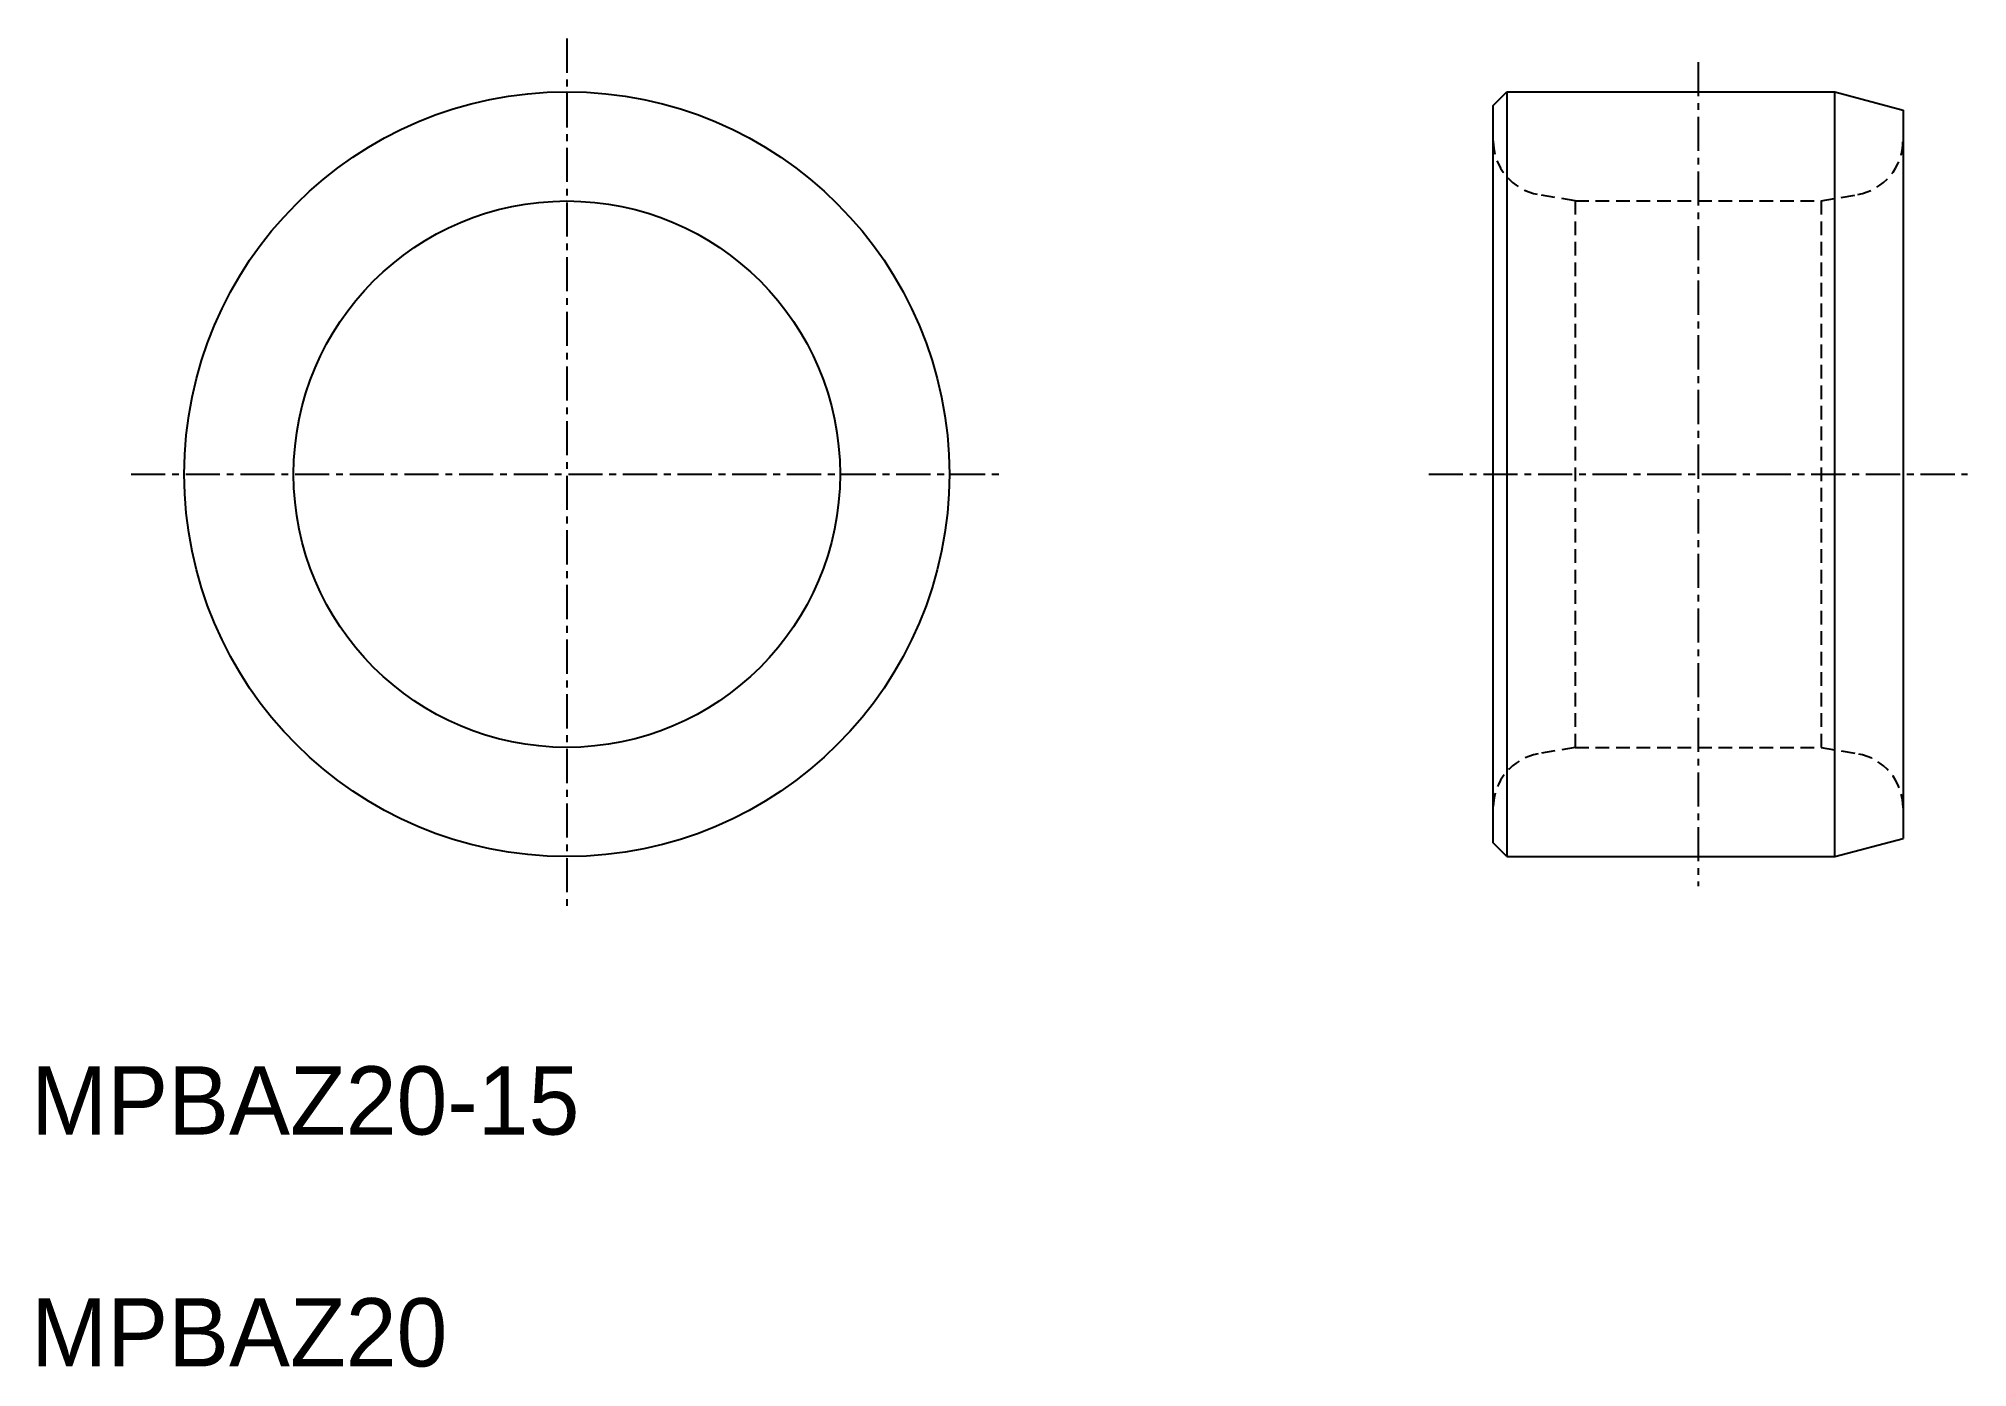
# Model space of a CAD drawing. Extents: x 20.3 to 90.9, y 31.4 to 80.
import ezdxf

# ---------------------------------------------------------------- set-up
doc = ezdxf.new("R2010")
doc.units = 0
doc.linetypes.add('CENTER', pattern=[2, 1.25, -0.25, 0.25, -0.25])
doc.linetypes.add('DASHED', pattern=[0.75, 0.5, -0.25])
doc.layers.get('0').update_dxf_attribs({"linetype": 'CONTINUOUS'})
doc.layers.add('CENTER', color=1, linetype='CENTER')

msp = doc.modelspace()

# ---------------------------------------------------------------- linework, layer by layer
at = {"color": 7, "linetype": 'CONTINUOUS'}
for p, q in [((73.494, 77.567), (73.994, 78.067)), ((73.994, 78.067), (85.994, 78.067)), ((73.994, 78.067), (73.994, 50.067)), ((85.994, 78.067), (88.494, 77.397)), ((85.994, 50.067), (85.994, 78.067)), ((73.494, 50.567), (73.494, 77.567)), ((88.494, 77.397), (88.494, 50.737)), ((73.994, 50.067), (73.494, 50.567)), ((85.994, 50.067), (88.494, 50.737)), ((73.994, 50.067), (85.994, 50.067))]:
    msp.add_line(p, q, dxfattribs=at)
at = {"color": 3, "linetype": 'DASHED'}
for p, q in [((76.494, 74.067), (75.146, 74.304)), ((85.494, 74.067), (86.841, 74.304)), ((76.494, 74.067), (85.494, 74.067)), ((76.494, 74.067), (76.494, 54.067)), ((85.494, 74.067), (85.494, 54.067)), ((76.494, 54.067), (75.146, 53.829)), ((76.494, 54.067), (85.494, 54.067)), ((85.494, 54.067), (86.841, 53.829))]:
    msp.add_line(p, q, dxfattribs=at)
at = {"color": 7, "linetype": 'CONTINUOUS'}
for radius in [14, 10]:
    msp.add_circle((39.593, 64.067), radius, dxfattribs=at)
at = {"color": 3, "linetype": 'DASHED'}
for centre, start, end in [((75.494, 76.274), 180, 260), ((86.494, 76.274), 280, 360), ((75.494, 51.859), 100, 180), ((86.494, 51.859), 0, 80)]:
    msp.add_arc(centre, 2, start, end, dxfattribs=at)
at = {"layer": 'CENTER', "color": 1, "linetype": 'CENTER'}
for p, q in [((39.593, 80.012), (39.593, 48.121)), ((80.994, 79.151), (80.994, 48.983)), ((23.648, 64.067), (55.539, 64.067)), ((71.136, 64.067), (90.851, 64.067))]:
    msp.add_line(p, q, dxfattribs=at)

# ---------------------------------------------------------------- texts
at = {"color": 7, "linetype": 'CONTINUOUS'}
for s, p in [('MPBAZ20-15', (19.986, 39.893)), ('MPBAZ20', (19.986, 31.405))]:
    msp.add_text(s, height=2.5, dxfattribs=at).set_placement(p)

doc.saveas('drawing.dxf')
